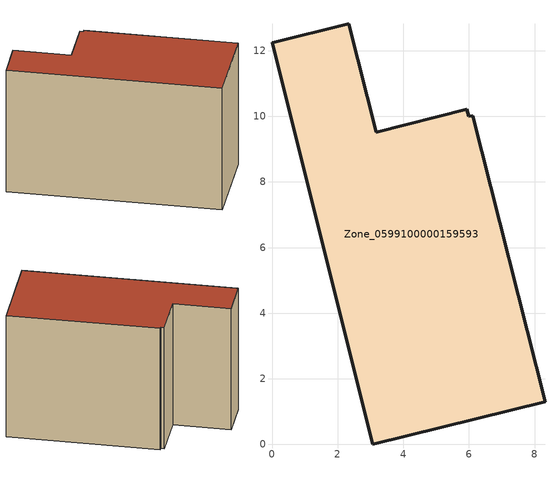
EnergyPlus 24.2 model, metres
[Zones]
Zone_0599100000159593
 floor ground (C_G): 6.12,10.03 8.32,1.31 3.07,0 0,12.24 2.34,12.83 3.17,9.52 5.94,10.21 6,10.01 z0
 wall outside (C_F): 3.07,0 8.32,1.31 6.12,10.03 6,10.01 5.94,10.21 3.17,9.52 2.34,12.83 0,12.24 3.07,0 z0:7.99
 roof outside (C_R): 8.32,1.31 6.12,10.03 6,10.01 5.94,10.21 3.17,9.52 2.34,12.83 0,12.24 3.07,0 z7.99
[BUILDING]
Pand.0599100000159593: North Axis=0; Terrain=City; Loads Convergence Tolerance Value=0.04; Temperature Convergence Tolerance Value=0.4; Solar Distribution=FullExterior; Maximum Number of Warmup Days=25; Minimum Number of Warmup Days=1
[Site:Location]
Rotterdam.The.Hague.AP_ZH_NLD Design_Conditions: Latitude=51.96; Longitude=4.45; Time Zone=1; Elevation=-4.5
[SITE:GROUNDTEMPERATURE:BUILDINGSURFACE]
18, 18, 18, 18, 18, 18, 18, 18, 18, 18, 18, 18
[MATERIAL] Thermal Absorptance=0.9; Solar Absorptance=0.7; Visible Absorptance=0.7
Name | Roughness | Thickness | Conductivity | Density | Specific Heat
G.TI.1975-1991 | MediumSmooth | 0.15 | 0.288461 | 540 | 1210
F.TI.1975-1991 | Rough | 0.3 | 0.230769 | 1920 | 840
R.TI.1975-1991 | MediumRough | 0.2 | 0.153846 | 1500 | 1000
[CONSTRUCTION]
C_G: G.TI.1975-1991
C_F: F.TI.1975-1991
C_R: R.TI.1975-1991
[ZONE]
Zone_0599100000159593: Type=1; Multiplier=1; Ceiling Height=Autocalculate; Volume=Autocalculate; Floor Area=autocalculate; Part of Total Floor Area=Yes
[ZONEINFILTRATION:DESIGNFLOWRATE]
Infil_Zone_0599100000159593: Zone or ZoneList or Space or SpaceList=Zone_0599100000159593; Schedule=AlwaysOn; Design Flow Rate Calculation Method=Flow/Area; Flow Rate per Floor Area=0.003; Constant Term Coefficient=1; Temperature Term Coefficient=0; Velocity Term Coefficient=0; Velocity Squared Term Coefficient=0
[HVACTEMPLATE:ZONE:IDEALLOADSAIRSYSTEM]
Zone_0599100000159593: Maximum Heating Supply Air Temperature=50; Minimum Cooling Supply Air Temperature=13; Maximum Heating Supply Air Humidity Ratio=0.0156; Minimum Cooling Supply Air Humidity Ratio=0.0077; Heating Limit=NoLimit; Cooling Limit=NoLimit; Dehumidification Control Type=ConstantSensibleHeatRatio; Cooling Sensible Heat Ratio=0.7; Dehumidification Setpoint=60; Humidification Control Type=None; Humidification Setpoint=30; Outdoor Air Method=None; Outdoor Air Flow Rate per Person=0.00944; Outdoor Air Flow Rate per Zone Floor Area=0; Outdoor Air Flow Rate per Zone=0; Demand Controlled Ventilation Type=None; Outdoor Air Economizer Type=NoEconomizer; Heat Recovery Type=None; Sensible Heat Recovery Effectiveness=0.7; Latent Heat Recovery Effectiveness=0.65
[ZONECONTROL:THERMOSTAT]
ThermostatControl_Zone_0599100000159593: Zone or ZoneList=Zone_0599100000159593; Control Type Schedule=DualSetpointControlType; Control 1=Thermostat_Zone_0599100000159593; Temperature Difference Between Cutout And Setpoint=0
[THERMOSTATSETPOINT:DUALSETPOINT]
Thermostat_Zone_0599100000159593: Heating Setpoint Temperature Schedule=HeatingSetpoint_Zone_0599100000159593; Cooling Setpoint Temperature Schedule=CoolingSetpoint_Zone_0599100000159593
[SCHEDULE:COMPACT]
HeatingSetpoint_Zone_0599100000159593: Through: 12/31, For: AllDays, Until: 24:00, 21
CoolingSetpoint_Zone_0599100000159593: Through: 12/31, For: AllDays, Until: 24:00, 24
DualSetpointControlType: Through: 12/31, For: AllDays, Until: 24:00, 4
AlwaysOn: Through: 12/31, For: AllDays, Until: 24:00, 1
